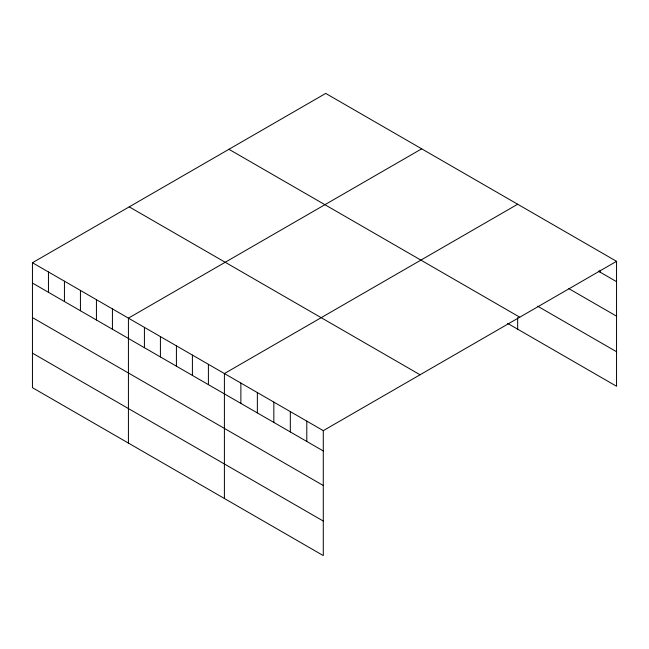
<?xml version="1.0" encoding="UTF-8"?>
<svg xmlns="http://www.w3.org/2000/svg" width="649" height="649" viewBox="0 0 649 649"><rect width="100%" height="100%" fill="white"/><g stroke="black" fill="none" stroke-linecap="round" stroke-linejoin="round"><path stroke-width="0.97" d="M616.55 261.32L323.283 430.644L323.283 555.585L32.45 387.68L32.45 262.731L325.717 93.415L616.55 261.32L616.55 386.269L507.567 323.348M421.696 148.824L128.421 318.14L128.421 443.089M517.667 204.232L224.4 373.556L224.4 498.497M598.337 271.136L616.55 281.65M568.84 288.635L616.55 316.177M537.615 306.174L616.55 351.742M228.943 149.286L519.768 317.199M129.232 206.861L420.057 374.765M32.45 262.731L323.283 430.644M32.45 283.061L323.283 450.974M32.45 317.588L323.283 485.493M32.45 353.153L323.283 521.066M600.074 270.203L600.074 272.142M517.667 317.669L517.667 329.181M306.799 421.128L306.799 441.458M290.322 411.612L290.322 431.942M273.837 402.096L273.837 422.426M257.361 392.58L257.361 412.91M240.876 383.064L240.876 403.394M208.402 364.316L208.402 384.646M192.404 355.084L192.404 375.414M176.414 345.844L176.414 366.174M160.417 336.612L160.417 356.942M144.419 327.38L144.419 347.71M112.431 308.908L112.431 329.238M96.433 299.676L96.433 320.006M80.435 290.436L80.435 310.766M64.438 281.204L64.438 301.534M48.448 271.972L48.448 292.301"/></g></svg>
